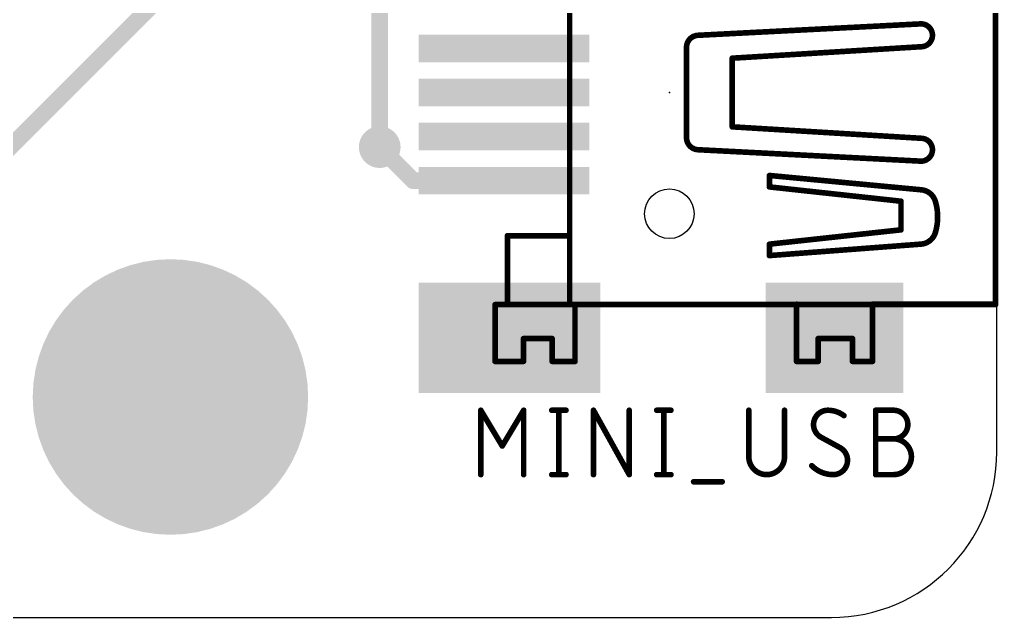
# Model space of a CAD drawing. Extents: x 0 to 88.5, y 0 to 67.
# Drawn here: x 70.76 to 88.53, y 0 to 10.85 of the extents above; entities that cross this region are included whole.
import ezdxf

# ---------------------------------------------------------------- set-up
doc = ezdxf.new("R2010")
doc.units = 0
for name, color, linetype in [('1', 12, 'CONTINUOUS'), ('16', 132, 'CONTINUOUS'), ('18', 110, 'CONTINUOUS'), ('20', 31, 'CONTINUOUS'), ('21', 253, 'CONTINUOUS'), ('23', 53, 'CONTINUOUS'), ('25', 253, 'CONTINUOUS'), ('51', 253, 'CONTINUOUS')]:
    doc.layers.add(name, color=color, linetype=linetype)

# ---------------------------------------------------------------- blocks, each defined once
blk = doc.blocks.new('RECT')
blk.add_solid([(-0.5, -0.5), (0.5, -0.5), (-0.5, 0.5), (0.5, 0.5)])
blk = doc.blocks.new('ROUNDV')
at = {"const_width": 0.5}
blk.add_lwpolyline([(0, -0.25, 1), (0, 0.25, 1), (0, -0.25)], format="xyb", dxfattribs=at)

msp = doc.modelspace()

# ---------------------------------------------------------------- linework, layer by layer
at = {"layer": '1', "const_width": 0.3048}
for points in [[(77.2992, 8.5344), (77.9088, 7.9248)], [(77.9088, 7.9248), (79.4328, 7.9248)], [(79.4328, 7.9248), (79.557, 7.925)]]:
    msp.add_lwpolyline(points, dxfattribs=at)
at = {"layer": '1', "const_width": 0.1524}
for points in [[(77.3531, 8.5883, 1), (77.2453, 8.4805)], [(77.9088, 8.001, 1), (77.9088, 7.8486)], [(77.8549, 7.8709, 1), (77.9627, 7.9787)], [(79.4327, 8.001, 1), (79.4329, 7.8486)], [(79.4328, 7.8486, 1), (79.4328, 8.001)], [(79.5571, 7.8488, 1), (79.5569, 8.0012)]]:
    msp.add_lwpolyline(points, format="xyb", dxfattribs=at)
at = {"layer": '16', "const_width": 0.3048}
for points in [[(80.3472, 18.288), (63.2784, 1.2192)], [(77.2992, 14.3256), (77.2992, 8.5344)]]:
    msp.add_lwpolyline(points, dxfattribs=at)
at = {"layer": '16', "const_width": 0.1524}
msp.add_lwpolyline([(77.223, 8.5344, 1), (77.3754, 8.5344)], format="xyb", dxfattribs=at)
at = {"layer": '20'}
for p, q in [((88.5, 3), (88.5, 64)), ((10.5, 0), (85.5, 0))]:
    msp.add_line(p, q, dxfattribs=at)
msp.add_circle((82.557, 7.325), 0.45, dxfattribs=at)
msp.add_arc((85.5, 3), 3, 270, 0, dxfattribs=at)
at = {"layer": '21', "const_width": 0.1016}
for points in [[(88.4752, 13.3664), (88.4752, 5.6834)], [(88.4798, 13.3723), (88.4798, 5.6777)], [(87.1254, 10.7707), (83.0762, 10.5631)], [(82.8686, 10.3554), (82.8686, 8.6943)], [(87.1255, 10.3554), (83.6992, 10.1478)], [(83.6992, 10.1478), (83.6992, 8.9018)], [(87.1255, 8.6944), (83.6992, 8.902)], [(87.1254, 8.2791), (83.0762, 8.4867)], [(87.3331, 8.4867), (87.3331, 8.4868)], [(87.1255, 7.7599), (84.3741, 8.0195)], [(84.3741, 8.0195), (84.3741, 7.8118)], [(84.3741, 7.8118), (86.7621, 7.5523)], [(86.7621, 7.5523), (86.7621, 7.0331)], [(79.6166, 6.9264), (80.7472, 6.9264)], [(79.6166, 6.2007), (79.6166, 6.9264)], [(80.7472, 6.9264), (80.7471, 6.2007)], [(86.7621, 7.0331), (84.3741, 6.7736)], [(84.3741, 6.5659), (87.1255, 6.7736)], [(84.3741, 6.7736), (84.3741, 6.5659)], [(84.1093, 5.6778), (81.5739, 5.6777)], [(88.4752, 5.6834), (86.9717, 5.6835)]]:
    msp.add_lwpolyline(points, dxfattribs=at)
at = {"layer": '21'}
for points, const_width in [([(87.3331, 10.5631, 0.4142), (87.1255, 10.7707)], 0.1016), ([(87.1255, 10.7961, 1), (87.1255, 10.7453)], 0.0508), ([(87.1267, 10.7453, 1), (87.1241, 10.7961)], 0.0508), ([(83.0762, 10.5631, 0.3825), (82.8686, 10.3554)], 0.1016), ([(83.0749, 10.5885, 1), (83.0775, 10.5377)], 0.0508), ([(83.0776, 10.5377, 1), (83.0748, 10.5885)], 0.0508), ([(87.1255, 10.3554, 0.4142), (87.3331, 10.563)], 0.1016), ([(87.3585, 10.563, 1), (87.3077, 10.563)], 0.0508), ([(87.3077, 10.5631, 1), (87.3585, 10.5631)], 0.0508), ([(82.894, 10.3554, 1), (82.8432, 10.3554)], 0.0508), ([(82.8432, 10.3568, 1), (82.894, 10.354)], 0.0508), ([(87.1255, 10.3808, 1), (87.1255, 10.33)], 0.0508), ([(87.127, 10.33, 1), (87.124, 10.3808)], 0.0508), ([(83.6977, 10.1732, 1), (83.7007, 10.1224)], 0.0508), ([(83.7246, 10.1478, 1), (83.6738, 10.1478)], 0.0508), ([(83.7007, 8.9274, 1), (83.6977, 8.8766)], 0.0508), ([(83.6738, 8.9018, 1), (83.7246, 8.9018)], 0.0508), ([(82.8686, 8.6944, 0.3827), (83.0762, 8.4867)], 0.1016), ([(82.894, 8.6958, 1), (82.8432, 8.693)], 0.0508), ([(82.8432, 8.6943, 1), (82.894, 8.6943)], 0.0508), ([(87.3331, 8.4868, 0.4142), (87.1255, 8.6944)], 0.1016), ([(87.1255, 8.7198, 1), (87.1255, 8.669)], 0.0508), ([(87.124, 8.669, 1), (87.127, 8.7198)], 0.0508), ([(83.0775, 8.5121, 1), (83.0749, 8.4613)], 0.0508), ([(83.0748, 8.4613, 1), (83.0776, 8.5121)], 0.0508), ([(87.1255, 8.2791, 0.4142), (87.3331, 8.4867)], 0.1016), ([(87.3585, 8.4868, 1), (87.3077, 8.4868)], 0.0508), ([(87.3585, 8.4867, 1), (87.3077, 8.4867)], 0.0508), ([(87.3077, 8.4868, 1), (87.3585, 8.4868)], 0.0508), ([(87.3077, 8.4867, 1), (87.3585, 8.4867)], 0.0508), ([(87.1255, 8.3045, 1), (87.1255, 8.2537)], 0.0508), ([(87.1241, 8.2537, 1), (87.1267, 8.3045)], 0.0508), ([(84.3765, 8.0448, 1), (84.3717, 7.9942)], 0.0508), ([(84.3995, 8.0195, 1), (84.3487, 8.0195)], 0.0508), ([(84.3768, 7.8371, 1), (84.3714, 7.7865)], 0.0508), ([(84.3487, 7.8118, 1), (84.3995, 7.8118)], 0.0508), ([(87.385, 7.5523, 0.3087), (87.1255, 7.7599)], 0.1016), ([(87.1274, 7.7852, 1), (87.1236, 7.7346)], 0.0508), ([(87.1231, 7.7346, 1), (87.1279, 7.7852)], 0.0508), ([(86.7875, 7.5523, 1), (86.7367, 7.5523)], 0.0508), ([(86.7594, 7.527, 1), (86.7648, 7.5776)], 0.0508), ([(87.385, 6.9812, 0.1499), (87.385, 7.5523)], 0.1016), ([(87.4093, 7.5597, 1), (87.3607, 7.5449)], 0.0508), ([(87.3607, 7.5449, 1), (87.4093, 7.5597)], 0.0508), ([(79.6166, 6.9518, 1), (79.6166, 6.901)], 0.0508), ([(79.642, 6.9264, 1), (79.5912, 6.9264)], 0.0508), ([(80.7726, 6.9264, 1), (80.7218, 6.9264)], 0.0508), ([(80.7472, 6.901, 1), (80.7472, 6.9518)], 0.0508), ([(86.7367, 7.0331, 1), (86.7875, 7.0331)], 0.0508), ([(86.7648, 7.0078, 1), (86.7594, 7.0584)], 0.0508), ([(87.1255, 6.7736, 0.3087), (87.385, 6.9812)], 0.1016), ([(87.3607, 6.9886, 1), (87.4093, 6.9738)], 0.0508), ([(87.4093, 6.9738, 1), (87.3607, 6.9886)], 0.0508), ([(84.3995, 6.7736, 1), (84.3487, 6.7736)], 0.0508), ([(84.3714, 6.7989, 1), (84.3768, 6.7483)], 0.0508), ([(87.1236, 6.7989, 1), (87.1274, 6.7483)], 0.0508), ([(87.1274, 6.7483, 1), (87.1236, 6.7989)], 0.0508), ([(84.3722, 6.5912, 1), (84.376, 6.5406)], 0.0508), ([(84.3487, 6.5659, 1), (84.3995, 6.5659)], 0.0508), ([(79.5912, 6.2007, 1), (79.642, 6.2007)], 0.0508), ([(80.7217, 6.2007, 1), (80.7725, 6.2007)], 0.0508), ([(81.5739, 5.7031, 1), (81.5739, 5.6523)], 0.0508), ([(84.1093, 5.6524, 1), (84.1093, 5.7032)], 0.0508), ([(86.9717, 5.7089, 1), (86.9717, 5.6581)], 0.0508), ([(88.4498, 5.6834, 1), (88.5006, 5.6834)], 0.0508), ([(88.4544, 5.6777, 1), (88.5052, 5.6777)], 0.0508), ([(88.4752, 5.658, 1), (88.4752, 5.7088)], 0.0508)]:
    msp.add_lwpolyline(points, format="xyb", dxfattribs=dict(at, const_width=const_width))
at = {"layer": '23'}
msp.add_point((82.557, 9.525), dxfattribs=at)
at = {"layer": '25', "const_width": 0.1016}
for points in [[(79.1337, 2.5908), (79.1337, 3.7592)], [(79.1337, 3.7592), (79.5231, 3.1101)], [(79.5231, 3.1101), (79.9126, 3.7592)], [(79.9126, 3.7592), (79.9126, 2.5908)], [(80.422, 3.7592), (80.6816, 3.7592)], [(80.5518, 3.7592), (80.5518, 2.5908)], [(81.1798, 2.5908), (81.1798, 3.7592)], [(81.1798, 3.7592), (81.8289, 2.5908)], [(81.8289, 2.5908), (81.8289, 3.7592)], [(82.327, 3.7592), (82.5866, 3.7592)], [(82.4568, 3.7592), (82.4568, 2.5908)], [(83.9992, 3.7592), (83.9992, 2.9154)], [(84.6483, 2.9154), (84.6483, 3.7592)], [(86.3021, 2.5908), (86.3021, 3.7592)], [(86.3021, 3.7592), (86.6266, 3.7592)], [(85.6614, 3.0776), (85.3044, 3.2724)], [(86.3021, 3.2399), (86.6266, 3.2399)], [(80.422, 2.5908), (80.6816, 2.5908)], [(82.327, 2.5908), (82.5866, 2.5908)], [(82.9973, 2.461), (83.5166, 2.461)], [(86.6266, 2.5908), (86.3021, 2.5908)]]:
    msp.add_lwpolyline(points, dxfattribs=at)
at = {"layer": '25'}
for points, const_width in [([(79.1591, 3.7592, 1), (79.1083, 3.7592)], 0.0508), ([(79.1554, 3.7723, 1), (79.1119, 3.7461)], 0.0508), ([(79.938, 3.7592, 1), (79.8872, 3.7592)], 0.0508), ([(79.9344, 3.7461, 1), (79.8908, 3.7723)], 0.0508), ([(80.422, 3.7846, 1), (80.422, 3.7338)], 0.0508), ([(80.5772, 3.7592, 1), (80.5264, 3.7592)], 0.0508), ([(80.6816, 3.7338, 1), (80.6816, 3.7846)], 0.0508), ([(81.2052, 3.7592, 1), (81.1544, 3.7592)], 0.0508), ([(81.202, 3.7715, 1), (81.1576, 3.7469)], 0.0508), ([(81.8543, 3.7592, 1), (81.8035, 3.7592)], 0.0508), ([(82.327, 3.7846, 1), (82.327, 3.7338)], 0.0508), ([(82.4822, 3.7592, 1), (82.4314, 3.7592)], 0.0508), ([(82.5866, 3.7338, 1), (82.5866, 3.7846)], 0.0508), ([(84.0246, 3.7592, 1), (83.9738, 3.7592)], 0.0508), ([(84.6737, 3.7592, 1), (84.6229, 3.7592)], 0.0508), ([(85.4343, 3.7592, 0.4142), (85.1746, 3.4996)], 0.1016), ([(85.7264, 3.6618, 0.1623), (85.4343, 3.7592)], 0.1016), ([(85.4343, 3.7846, 1), (85.4343, 3.7338)], 0.0508), ([(85.4343, 3.7338, 1), (85.4343, 3.7846)], 0.0508), ([(86.3275, 3.7592, 1), (86.2767, 3.7592)], 0.0508), ([(86.3021, 3.7846, 1), (86.3021, 3.7338)], 0.0508), ([(86.6266, 3.2399, 1), (86.6266, 3.7592)], 0.1016), ([(86.6266, 3.7846, 1), (86.6266, 3.7338)], 0.0508), ([(86.6266, 3.7338, 1), (86.6266, 3.7846)], 0.0508), ([(85.7111, 3.6415, 1), (85.7416, 3.6822)], 0.0508), ([(85.1746, 3.4996, 0.2656), (85.3044, 3.2724)], 0.1016), ([(85.2, 3.4996, 1), (85.1492, 3.4996)], 0.0508), ([(85.1492, 3.4996, 1), (85.2, 3.4996)], 0.0508), ([(85.3166, 3.2947, 1), (85.2923, 3.2501)], 0.0508), ([(85.2915, 3.2505, 1), (85.3173, 3.2942)], 0.0508), ([(86.3021, 3.2653, 1), (86.3021, 3.2145)], 0.0508), ([(86.6266, 2.5908, 1), (86.6266, 3.2399)], 0.1016), ([(86.6266, 3.2653, 1), (86.6266, 3.2145)], 0.0508), ([(86.6266, 3.2653, 1), (86.6266, 3.2145)], 0.0508), ([(86.6266, 3.2145, 1), (86.6266, 3.2653)], 0.0508), ([(79.5013, 3.1232, 1), (79.5449, 3.097)], 0.0508), ([(79.5013, 3.097, 1), (79.5449, 3.1232)], 0.0508), ([(85.7913, 2.8504, 0.2656), (85.6614, 3.0776)], 0.1016), ([(85.6743, 3.0995, 1), (85.6486, 3.0557)], 0.0508), ([(85.6493, 3.0553, 1), (85.6736, 3.0999)], 0.0508), ([(83.9992, 2.9154, 1), (84.6483, 2.9154)], 0.1016), ([(84.0246, 2.9154, 1), (83.9738, 2.9154)], 0.0508), ([(83.9738, 2.9154, 1), (84.0246, 2.9154)], 0.0508), ([(84.6737, 2.9154, 1), (84.6229, 2.9154)], 0.0508), ([(84.6229, 2.9154, 1), (84.6737, 2.9154)], 0.0508), ([(85.5316, 2.5908, 0.4142), (85.7913, 2.8504)], 0.1016), ([(85.8167, 2.8504, 1), (85.7659, 2.8504)], 0.0508), ([(85.7659, 2.8504, 1), (85.8167, 2.8504)], 0.0508), ([(85.1602, 2.771, 1), (85.1241, 2.7352)], 0.0508), ([(85.1422, 2.7531, 0.2), (85.5316, 2.5908)], 0.1016), ([(79.1083, 2.5908, 1), (79.1591, 2.5908)], 0.0508), ([(79.8872, 2.5908, 1), (79.938, 2.5908)], 0.0508), ([(80.422, 2.6162, 1), (80.422, 2.5654)], 0.0508), ([(80.5264, 2.5908, 1), (80.5772, 2.5908)], 0.0508), ([(80.6816, 2.5654, 1), (80.6816, 2.6162)], 0.0508), ([(81.1544, 2.5908, 1), (81.2052, 2.5908)], 0.0508), ([(81.8035, 2.5908, 1), (81.8543, 2.5908)], 0.0508), ([(81.8067, 2.5785, 1), (81.8511, 2.6031)], 0.0508), ([(82.327, 2.6162, 1), (82.327, 2.5654)], 0.0508), ([(82.4314, 2.5908, 1), (82.4822, 2.5908)], 0.0508), ([(82.5866, 2.5654, 1), (82.5866, 2.6162)], 0.0508), ([(82.9973, 2.4864, 1), (82.9973, 2.4356)], 0.0508), ([(83.5166, 2.4356, 1), (83.5166, 2.4864)], 0.0508), ([(85.5316, 2.6162, 1), (85.5316, 2.5654)], 0.0508), ([(85.5316, 2.5654, 1), (85.5316, 2.6162)], 0.0508), ([(86.3021, 2.6162, 1), (86.3021, 2.5654)], 0.0508), ([(86.2767, 2.5908, 1), (86.3275, 2.5908)], 0.0508), ([(86.6266, 2.6162, 1), (86.6266, 2.5654)], 0.0508), ([(86.6266, 2.5654, 1), (86.6266, 2.6162)], 0.0508)]:
    msp.add_lwpolyline(points, format="xyb", dxfattribs=dict(at, const_width=const_width))
at = {"layer": '51', "const_width": 0.1016}
for points in [[(80.7472, 5.7452), (80.7472, 13.3723)], [(79.6166, 5.7283), (79.6166, 6.9264)], [(79.3931, 4.6451), (79.3931, 5.6731)], [(88.4798, 5.6777), (79.3972, 5.6777)], [(80.844, 5.6394), (80.844, 4.6451)], [(84.8663, 4.6451), (84.8663, 5.6834)], [(88.4752, 5.6834), (86.2449, 5.6834)], [(86.2449, 5.6834), (86.2449, 4.6451)], [(80.4287, 5.0604), (79.9096, 5.0604)], [(79.9096, 5.0604), (79.9096, 4.6451)], [(80.4287, 4.6451), (80.4287, 5.0604)], [(85.8815, 5.0604), (85.2585, 5.0604)], [(85.2585, 5.0604), (85.2585, 4.6451)], [(85.8815, 4.6451), (85.8815, 5.0604)], [(79.9096, 4.6451), (79.3931, 4.6451)], [(80.844, 4.6451), (80.4287, 4.6451)], [(85.2585, 4.6451), (84.8663, 4.6451)], [(86.2449, 4.6451), (85.8815, 4.6451)]]:
    msp.add_lwpolyline(points, dxfattribs=at)
at = {"layer": '51', "const_width": 0.0508}
for points in [[(79.642, 6.9264, 1), (79.5912, 6.9264)], [(79.4185, 5.6731, 1), (79.3677, 5.6731)], [(79.3972, 5.7031, 1), (79.3972, 5.6523)], [(79.5912, 5.7283, 1), (79.642, 5.7283)], [(80.7218, 5.7452, 1), (80.7726, 5.7452)], [(80.8694, 5.6394, 1), (80.8186, 5.6394)], [(84.8917, 5.6834, 1), (84.8409, 5.6834)], [(86.2449, 5.7088, 1), (86.2449, 5.658)], [(86.2703, 5.6834, 1), (86.2195, 5.6834)], [(88.4752, 5.658, 1), (88.4752, 5.7088)], [(88.4798, 5.6523, 1), (88.4798, 5.7031)], [(79.9096, 5.0858, 1), (79.9096, 5.035)], [(79.935, 5.0604, 1), (79.8842, 5.0604)], [(80.4541, 5.0604, 1), (80.4033, 5.0604)], [(80.4287, 5.035, 1), (80.4287, 5.0858)], [(85.2585, 5.0858, 1), (85.2585, 5.035)], [(85.2839, 5.0604, 1), (85.2331, 5.0604)], [(85.9069, 5.0604, 1), (85.8561, 5.0604)], [(85.8815, 5.035, 1), (85.8815, 5.0858)], [(79.3931, 4.6705, 1), (79.3931, 4.6197)], [(79.3677, 4.6451, 1), (79.4185, 4.6451)], [(79.8842, 4.6451, 1), (79.935, 4.6451)], [(79.9096, 4.6197, 1), (79.9096, 4.6705)], [(80.4287, 4.6705, 1), (80.4287, 4.6197)], [(80.4033, 4.6451, 1), (80.4541, 4.6451)], [(80.8186, 4.6451, 1), (80.8694, 4.6451)], [(80.844, 4.6197, 1), (80.844, 4.6705)], [(84.8663, 4.6705, 1), (84.8663, 4.6197)], [(84.8409, 4.6451, 1), (84.8917, 4.6451)], [(85.2331, 4.6451, 1), (85.2839, 4.6451)], [(85.2585, 4.6197, 1), (85.2585, 4.6705)], [(85.8815, 4.6705, 1), (85.8815, 4.6197)], [(85.8561, 4.6451, 1), (85.9069, 4.6451)], [(86.2195, 4.6451, 1), (86.2703, 4.6451)], [(86.2449, 4.6197, 1), (86.2449, 4.6705)]]:
    msp.add_lwpolyline(points, format="xyb", dxfattribs=at)

# ---------------------------------------------------------------- block references
at = {"layer": '1', "rotation": 180}
for p, xscale, yscale in [((79.557, 10.325), 3.1, 0.5), ((79.557, 9.525), 3.1, 0.5), ((79.557, 8.725), 3.1, 0.5), ((79.557, 7.925), 3.1, 0.5), ((79.657, 5.075), 3.3, 2), ((85.557, 5.075), 2.5, 2)]:
    msp.add_blockref('RECT', p, dxfattribs=dict(at, xscale=xscale, yscale=yscale))
at = {"layer": '18'}
for p, xscale, yscale in [((77.2992, 8.5344), 0.7564, 0.7564), ((77.2992, 8.5344), 0.7564, 0.7564), ((73.5, 4), 5, 5), ((73.5, 4), 5, 5)]:
    msp.add_blockref('ROUNDV', p, dxfattribs=dict(at, xscale=xscale, yscale=yscale))

doc.saveas('drawing.dxf')
